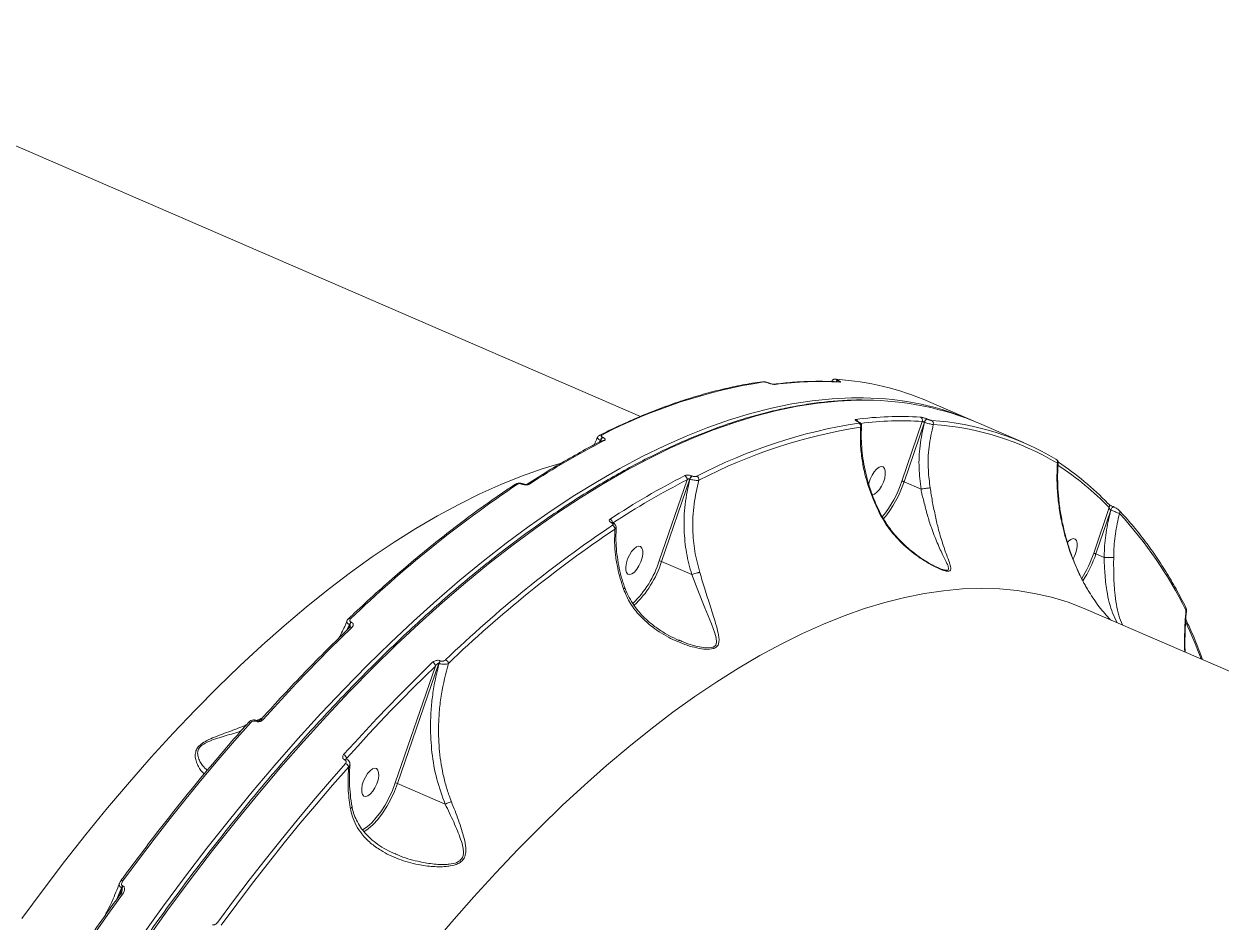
# Model space of a CAD drawing. Header units: millimetres. Extents: x -7151 to 6134, y -5040 to 5562.
# Drawn here: x -947.2 to -592.2, y 2766.7 to 3033.2 of the extents above; entities that cross this region are included whole.
import ezdxf

# ---------------------------------------------------------------- set-up
doc = ezdxf.new("R2010")
doc.units = ezdxf.units.MM
doc.layers.add('DIKOM_ОБЪЕКТ', color=7, linetype='Continuous')

msp = doc.modelspace()

# ---------------------------------------------------------------- linework, layer by layer
at = {"layer": 'DIKOM_ОБЪЕКТ', "color": 7, "linetype": 'Continuous', "lineweight": 15}
for p, q in [((-764.289, 2916.721), (-1033.181, 3033.172)), ((-726.395, 2926.646), (-726.461, 2926.675)), ((-726.28, 2926.632), (-726.346, 2926.661)), ((-705.806, 2927.413), (-705.761, 2927.394)), ((-705.483, 2926.967), (-705.483, 2926.967)), ((-665.633, 2915.405), (-678.887, 2921.145)), ((-699.919, 2915.18), (-699.985, 2915.209)), ((-699.804, 2915.166), (-699.87, 2915.195)), ((-686.809, 2897.512), (-680.782, 2915.246)), ((-680.149, 2915.026), (-686.163, 2897.331)), ((-680.104, 2915.006), (-680.149, 2915.026)), ((-679.351, 2915.956), (-679.306, 2915.937)), ((-650.728, 2908.95), (-663.983, 2914.691)), ((-776.192, 2909.643), (-776.441, 2909.157)), ((-776.248, 2909.257), (-776.126, 2909.614)), ((-776.126, 2909.614), (-776.192, 2909.643)), ((-775.561, 2910.528), (-775.495, 2910.5)), ((-758.746, 2873.857), (-750.513, 2897.916)), ((-749.716, 2898.176), (-758.1, 2873.674)), ((-749.65, 2898.148), (-749.716, 2898.176)), ((-749.085, 2899.062), (-749.019, 2899.034)), ((-681.117, 2895.145), (-686.163, 2897.331)), ((-799.351, 2896.617), (-799.396, 2896.636)), ((-799.062, 2896.674), (-799.107, 2896.694)), ((-629.91, 2876.111), (-625.332, 2889.677)), ((-623.974, 2889.866), (-624.001, 2889.878)), ((-624.867, 2888.959), (-629.264, 2875.93)), ((-624.84, 2888.947), (-624.867, 2888.959)), ((-772.896, 2885.159), (-772.941, 2885.179)), ((-772.607, 2885.217), (-772.652, 2885.237)), ((-626.826, 2874.874), (-629.264, 2875.93)), ((-749.115, 2869.782), (-758.1, 2873.674)), ((-626.819, 2874.872), (-626.826, 2874.874)), ((-363.191, 2743.013), (-632.083, 2859.465)), ((-850.617, 2854.956), (-851.381, 2853.302)), ((-850.942, 2853.729), (-850.532, 2854.919)), ((-850.532, 2854.919), (-850.617, 2854.956)), ((-850.165, 2855.708), (-850.08, 2855.671)), ((-752.959, 2850.423), (-752.034, 2850.009)), ((-823.67, 2844.233), (-823.585, 2844.196)), ((-837.044, 2807.998), (-825.118, 2842.646)), ((-824.122, 2843.482), (-836.399, 2807.814)), ((-824.037, 2843.445), (-824.122, 2843.482)), ((-878.427, 2826.264), (-878.454, 2826.275)), ((-877.95, 2826.489), (-877.977, 2826.5)), ((-877.964, 2826.567), (-877.088, 2826.968)), ((-877.088, 2826.968), (-876.354, 2827.371)), ((-851.451, 2815.317), (-851.497, 2815.007)), ((-851.99, 2814.814), (-852.017, 2814.826)), ((-851.513, 2815.039), (-851.54, 2815.051)), ((-822.237, 2801.68), (-836.399, 2807.814)), ((-837.04, 2787.015), (-836.362, 2786.674)), ((-918.186, 2776.857), (-919.744, 2773.333)), ((-918.87, 2774.546), (-918.086, 2776.814)), ((-918.086, 2776.814), (-918.186, 2776.857)), ((-917.897, 2777.419), (-917.796, 2777.376)), ((-918.535, 2775.01), (-918.53, 2775.018))]:
    msp.add_line(p, q, dxfattribs=at)
at = {"layer": 'DIKOM_ОБЪЕКТ', "color": 7, "linetype": 'Continuous', "lineweight": 15, "flags": 128}
for points in [[(-726.349, 2926.662), (-726.387, 2926.673), (-726.461, 2926.675)], [(-726.278, 2926.631), (-726.321, 2926.645), (-726.395, 2926.646)], [(-706.442, 2927.804), (-706.336, 2927.79), (-706.176, 2927.74)], [(-705.481, 2926.967), (-705.379, 2926.954), (-705.212, 2926.902)], [(-912.614, 2761.994), (-906.102, 2771.075), (-899.529, 2779.952), (-892.898, 2788.619), (-886.217, 2797.069), (-879.491, 2805.293), (-872.725, 2813.285), (-865.925, 2821.039), (-859.097, 2828.548), (-852.247, 2835.805), (-845.381, 2842.805), (-838.503, 2849.541), (-831.62, 2856.008), (-824.739, 2862.201), (-817.863, 2868.114), (-811, 2873.741), (-804.156, 2879.08), (-797.335, 2884.124), (-790.544, 2888.871), (-783.788, 2893.314), (-777.073, 2897.452), (-770.405, 2901.281), (-763.79, 2904.796), (-757.232, 2907.996), (-750.737, 2910.878), (-744.312, 2913.439), (-737.961, 2915.677), (-731.689, 2917.59), (-725.503, 2919.176), (-719.407, 2920.435), (-713.406, 2921.365), (-707.505, 2921.965), (-701.71, 2922.236), (-698.153, 2922.237)], [(-697.388, 2921.534), (-700.059, 2921.521), (-705.854, 2921.251), (-711.755, 2920.65), (-717.756, 2919.72), (-723.852, 2918.461), (-730.039, 2916.875), (-736.31, 2914.962), (-742.661, 2912.724), (-749.087, 2910.163), (-755.581, 2907.281), (-762.139, 2904.081), (-768.755, 2900.566), (-775.423, 2896.737), (-782.137, 2892.599), (-788.893, 2888.156), (-795.684, 2883.41), (-802.505, 2878.365), (-809.35, 2873.027), (-816.213, 2867.399), (-823.088, 2861.486), (-829.97, 2855.293), (-836.852, 2848.826), (-843.73, 2842.09), (-850.597, 2835.09), (-857.447, 2827.833), (-864.275, 2820.324), (-871.074, 2812.571), (-877.84, 2804.578), (-884.567, 2796.354), (-891.248, 2787.905), (-897.878, 2779.237), (-904.452, 2770.36), (-910.964, 2761.279)], [(-699.865, 2915.192), (-699.912, 2915.207), (-699.985, 2915.209)], [(-699.804, 2915.166), (-699.846, 2915.179), (-699.919, 2915.18)], [(-947.78, 2767.784), (-941.507, 2776.309), (-935.177, 2784.624), (-928.795, 2792.721), (-922.367, 2800.593), (-915.9, 2808.232), (-909.398, 2815.63), (-902.869, 2822.783), (-896.318, 2829.681), (-889.751, 2836.32), (-883.175, 2842.693), (-876.596, 2848.793), (-870.019, 2854.616), (-863.451, 2860.157), (-856.898, 2865.408), (-850.366, 2870.367), (-843.862, 2875.028), (-837.39, 2879.387), (-830.958, 2883.44), (-824.571, 2887.183), (-818.235, 2890.612), (-811.956, 2893.725), (-805.74, 2896.519), (-799.593, 2898.99), (-793.52, 2901.137), (-787.864, 2902.864)], [(-691.917, 2898.428), (-691.726, 2899.561), (-691.739, 2900.54), (-691.956, 2901.286), (-692.358, 2901.739), (-692.913, 2901.861), (-693.576, 2901.643), (-694.294, 2901.102), (-695.008, 2900.283), (-695.66, 2899.251), (-696.198, 2898.09), (-696.578, 2896.895), (-696.648, 2896.581)], [(-695.622, 2893.46), (-695.582, 2893.462), (-694.919, 2893.68), (-694.201, 2894.221), (-693.487, 2895.04), (-692.835, 2896.072), (-692.297, 2897.233), (-691.917, 2898.428)], [(-625.437, 2890.728), (-625.543, 2890.82), (-625.695, 2890.907)], [(-624.867, 2888.959), (-624.778, 2889.183), (-624.666, 2889.394), (-624.539, 2889.58), (-624.403, 2889.73), (-624.267, 2889.834), (-624.139, 2889.888), (-624.026, 2889.886), (-624.001, 2889.878)], [(-624.84, 2888.947), (-624.75, 2889.171), (-624.639, 2889.383), (-624.511, 2889.569), (-624.376, 2889.718), (-624.24, 2889.823), (-624.112, 2889.876), (-623.999, 2889.875), (-623.974, 2889.866)], [(-635.018, 2877.027), (-634.827, 2878.16), (-634.84, 2879.14), (-635.057, 2879.886), (-635.459, 2880.338), (-636.014, 2880.46), (-636.677, 2880.242), (-637.395, 2879.701), (-637.725, 2879.358)], [(-763.854, 2874.771), (-763.663, 2875.904), (-763.676, 2876.884), (-763.893, 2877.63), (-764.295, 2878.082), (-764.85, 2878.204), (-765.513, 2877.986), (-766.231, 2877.445), (-766.945, 2876.626), (-767.597, 2875.594), (-768.135, 2874.434), (-768.515, 2873.238), (-768.706, 2872.105), (-768.693, 2871.126), (-768.476, 2870.38), (-768.075, 2869.928), (-767.519, 2869.806), (-766.856, 2870.024), (-766.138, 2870.564), (-765.424, 2871.384), (-764.772, 2872.415), (-764.234, 2873.576), (-763.854, 2874.771)], [(-752.034, 2850.009), (-750.619, 2849.375), (-747.891, 2848.533), (-745.182, 2848.045), (-743.179, 2848.115), (-742.824, 2848.223), (-742.136, 2848.681), (-742.002, 2848.861), (-741.746, 2849.793), (-741.881, 2851.064), (-742.269, 2852.428), (-743.303, 2855.191), (-745.247, 2859.938), (-747.34, 2865.133), (-749.112, 2869.782), (-749.112, 2869.782), (-749.112, 2869.782)], [(-632.083, 2859.465), (-632.766, 2859.757), (-637.53, 2861.57), (-642.431, 2863.055), (-647.463, 2864.211), (-652.622, 2865.036), (-657.904, 2865.53), (-663.302, 2865.692), (-668.813, 2865.523), (-674.431, 2865.021), (-680.151, 2864.188), (-685.967, 2863.025), (-691.874, 2861.532), (-697.867, 2859.712), (-703.94, 2857.564), (-710.087, 2855.093), (-716.303, 2852.3), (-722.582, 2849.187), (-728.918, 2845.757), (-735.305, 2842.014), (-741.737, 2837.961), (-748.209, 2833.603), (-754.713, 2828.942), (-761.245, 2823.983), (-767.798, 2818.731), (-774.366, 2813.191), (-780.943, 2807.368), (-787.522, 2801.267), (-794.098, 2794.895), (-800.665, 2788.256), (-807.216, 2781.357), (-813.745, 2774.205), (-820.247, 2766.806), (-826.714, 2759.168)], [(-849.892, 2854.129), (-853.203, 2850.916), (-856.511, 2847.641), (-859.817, 2844.306), (-863.12, 2840.909), (-866.42, 2837.454), (-869.714, 2833.939), (-873.004, 2830.366), (-876.288, 2826.735)], [(-852.354, 2816.37), (-849.07, 2820), (-845.78, 2823.574), (-842.486, 2827.088), (-839.186, 2830.544), (-835.883, 2833.94), (-832.577, 2837.276), (-829.269, 2840.55), (-825.958, 2843.764)], [(-825.118, 2842.646), (-828.421, 2839.44), (-831.722, 2836.174), (-835.02, 2832.846), (-838.315, 2829.458), (-841.606, 2826.011), (-844.893, 2822.504), (-848.175, 2818.939), (-851.451, 2815.317)], [(-879.919, 2825.95), (-884.73, 2820.471), (-889.524, 2814.873), (-894.3, 2809.156), (-899.056, 2803.325), (-903.789, 2797.381), (-908.498, 2791.326), (-913.18, 2785.164), (-917.834, 2778.897)], [(-889.675, 2766.702), (-885.021, 2772.969), (-880.338, 2779.131), (-875.63, 2785.186), (-870.897, 2791.13), (-866.141, 2796.961), (-861.365, 2802.677), (-856.571, 2808.276), (-851.76, 2813.754)], [(-850.861, 2812.758), (-855.662, 2807.291), (-860.446, 2801.705), (-865.211, 2796.001), (-869.956, 2790.183), (-874.679, 2784.252), (-879.377, 2778.211), (-884.049, 2772.062), (-888.693, 2765.809)], [(-842.153, 2808.911), (-841.962, 2810.044), (-841.975, 2811.023), (-842.191, 2811.769), (-842.593, 2812.222), (-843.149, 2812.344), (-843.812, 2812.125), (-844.53, 2811.585), (-845.243, 2810.766), (-845.896, 2809.734), (-846.434, 2808.573), (-846.814, 2807.378), (-847.005, 2806.245), (-846.992, 2805.266), (-846.775, 2804.519), (-846.373, 2804.067), (-845.818, 2803.945), (-845.155, 2804.163), (-844.437, 2804.704), (-843.723, 2805.523), (-843.071, 2806.555), (-842.533, 2807.715), (-842.153, 2808.911)], [(-846.785, 2794.037), (-846.78, 2794.04), (-845.421, 2794.957), (-844.04, 2796.182), (-842.669, 2797.688), (-841.341, 2799.437), (-840.086, 2801.391), (-838.935, 2803.502), (-837.912, 2805.722), (-837.044, 2807.998)], [(-836.399, 2807.814), (-837.295, 2805.466), (-838.349, 2803.177), (-839.537, 2801), (-840.831, 2798.985), (-842.201, 2797.181), (-843.615, 2795.629), (-845.039, 2794.365), (-846.331, 2793.482)], [(-918.468, 2778.909), (-918.429, 2778.949), (-918.35, 2778.985), (-918.247, 2778.998), (-918.124, 2778.987), (-917.984, 2778.953), (-917.834, 2778.897)], [(-917.897, 2775.002), (-922.28, 2768.902), (-926.633, 2762.713), (-930.955, 2756.438), (-935.243, 2750.078), (-939.497, 2743.635), (-943.713, 2737.114), (-947.892, 2730.515), (-952.031, 2723.841)], [(-918.53, 2775.018), (-918.505, 2775.045), (-918.429, 2775.087), (-918.326, 2775.104), (-918.2, 2775.095), (-918.055, 2775.061), (-917.897, 2775.002)]]:
    msp.add_lwpolyline(points, dxfattribs=at)
at = {"layer": 'DIKOM_ОБЪЕКТ', "color": 7, "linetype": 'Continuous', "lineweight": 15}
for centre, radius, start, end in [((-703.723, 2772.88), 155.943, 98.87151, 117.53544), ((-728.088, 2926.238), 0.785, 66.34032, 97.56415), ((-724.7, 2925.503), 0.774, 66.11427, 97.39403), ((-711.121, 2824.552), 102.52, 86.69553, 97.43463), ((-705.685, 2926.694), 0.73, 99.58488, 153.75189), ((-705.642, 2926.684), 0.72, 99.45767, 152.70609), ((-711.919, 2844.213), 83.724, 66.76297, 86.06664), ((-698.999, 2837.445), 84.796, 66.22193, 89.42873), ((-697.597, 2835.558), 85.976, 66.9848, 89.86045), ((-675.57, 2760.702), 155.924, 98.87053, 117.53658), ((-687.187, 2814.169), 102.538, 86.69647, 97.43368), ((-700.869, 2914.945), 0.992, 16.62578, 65.16922), ((-700.089, 2913.802), 1.07, 345.89477, 63.63279), ((-686.675, 2813.486), 101.931, 86.6859, 96.95505), ((-681.74, 2915.619), 1.028, 338.72221, 63.28473), ((-678.948, 2914.802), 1.222, 109.26824, 169.47115), ((-678.902, 2914.782), 1.223, 109.27755, 169.44493), ((-683.501, 2833.291), 82.436, 59.07717, 86.18606), ((-678.472, 2914.634), 1.018, 342.2466, 63.46869), ((-776.123, 2910.502), 0.724, 64.88884, 115.42051), ((-675.058, 2759.815), 155.588, 98.87095, 117.53617), ((-682.973, 2832.251), 82.255, 59.07762, 86.18631), ((-663.335, 2692.015), 244.554, 117.19699, 123.20994), ((-774.643, 2909.207), 1.609, 124.78896, 164.29048), ((-774.575, 2909.177), 1.611, 124.82074, 164.27327), ((-775.416, 2908.881), 0.719, 64.67423, 115.63512), ((-641.54, 2903.188), 0.915, 335.90104, 63.94406), ((-688.759, 2828.265), 88.286, 44.07532, 56.82697), ((-689.353, 2829.263), 88.613, 44.07927, 56.46926), ((-639.395, 2681.637), 244.568, 117.19716, 123.20977), ((-638.972, 2680.859), 244.039, 117.19765, 123.20895), ((-751.681, 2898.097), 1.181, 351.15806, 64.67666), ((-748.169, 2897.742), 1.607, 124.76286, 164.31658), ((-748.101, 2897.712), 1.609, 124.79462, 164.29939), ((-748.164, 2897.895), 1.182, 354.30311, 64.55898), ((-717.793, 2907.746), 32.631, 320.43541, 341.72285), ((-718.063, 2907.859), 33.592, 320.15035, 341.73453), ((-599.046, 2595.95), 362.084, 123.85926, 133.93743), ((-801.089, 2896.013), 0.688, 63.52346, 120.75098), ((-799.199, 2896.398), 0.309, 72.84264, 129.74086), ((-799.154, 2896.379), 0.308, 72.29237, 129.6946), ((-797.586, 2896.01), 0.687, 63.49734, 120.58159), ((-626.089, 2890.132), 0.884, 329.01019, 42.39298), ((-773.873, 2885.125), 1.251, 4.57464, 65.07743), ((-623.082, 2888.312), 0.866, 332.78818, 42.28223), ((-709.129, 2807.168), 118.564, 26.04106, 42.92583), ((-570.873, 2583.739), 362.106, 123.85956, 133.93713), ((-570.619, 2583.279), 361.268, 123.85894, 133.9376), ((-772.744, 2884.943), 0.308, 72.10866, 129.82569), ((-772.698, 2884.92), 0.311, 73.18673, 129.5608), ((-773.147, 2883.301), 1.247, 359.0385, 65.20201), ((-644.746, 2879.461), 10.028, 330.13346, 345.95119), ((-663.526, 2887.601), 35.526, 327.74355, 341.13005), ((-663.851, 2887.741), 36.547, 327.22615, 341.14602), ((-787.673, 2883.125), 30.376, 313.90237, 342.23412), ((-786.711, 2882.477), 29.934, 313.09832, 342.89825), ((-759.01, 2871.688), 2.185, 65.38987, 83.04948), ((-603.288, 2859.624), 0.798, 329.50711, 25.29275), ((-850.596, 2856.164), 0.607, 59.32299, 127.39106), ((-848.764, 2854.353), 1.949, 135.96401, 161.96419), ((-850.201, 2853.582), 0.628, 60.54324, 126.09523), ((-848.682, 2854.318), 1.945, 135.93529, 161.99291), ((-754.932, 2785.551), 167.668, 20.66737, 24.72103), ((-826.504, 2842.479), 1.396, 6.87258, 66.97665), ((-822.267, 2842.878), 1.95, 135.99555, 161.97541), ((-822.184, 2842.842), 1.949, 135.96953, 161.97474), ((-822.692, 2843.191), 1.418, 9.5687, 66.5074), ((-880.233, 2825.466), 0.577, 56.99172, 127.59932), ((-878.049, 2826.036), 0.471, 81.3429, 149.37413), ((-878.023, 2826.026), 0.469, 80.8447, 149.46397), ((-876.602, 2826.259), 0.571, 56.56579, 128.18225), ((-852.933, 2814.96), 1.524, 13.56565, 67.67753), ((-851.615, 2814.59), 0.466, 80.41165, 149.60344), ((-851.584, 2814.573), 0.472, 81.59416, 149.30573), ((-852.371, 2812.3), 1.578, 16.85913, 67.19248), ((-837.328, 2805.784), 2.233, 65.41225, 82.69136), ((-916.131, 2776.153), 2.173, 144.35745, 161.10281), ((-916.027, 2776.108), 2.176, 144.38434, 161.09453)]:
    msp.add_arc(centre, radius, start, end, dxfattribs=at)
for points, knots in [([(-728.191, 2927.016), (-729.19, 2926.869), (-732.085, 2926.446), (-736.94, 2925.519), (-742.78, 2924.139), (-748.699, 2922.463), (-754.69, 2920.495), (-760.748, 2918.238), (-766.872, 2915.688), (-772.106, 2913.298), (-775.306, 2911.714), (-776.43, 2911.158)], [0, 0, 0, 0, 0.0652941, 0.1891253, 0.3129932, 0.4369064, 0.5608555, 0.6848343, 0.8088372, 0.9328576, 1, 1, 1, 1]), ([(-726.954, 2926.874), (-727.13, 2926.917), (-727.512, 2927.009), (-727.902, 2927.056), (-728.137, 2927.014), (-728.195, 2927.004)], [0, 0, 0, 0, 0.3936126, 0.8524041, 1, 1, 1, 1]), ([(-726.461, 2926.675), (-726.555, 2926.713), (-726.742, 2926.788), (-727.06, 2926.879), (-727.362, 2926.942), (-727.611, 2926.969), (-727.723, 2926.96), (-727.773, 2926.957)], [0, 0, 0, 0, 0.2040039, 0.4080152, 0.6135112, 0.8265756, 1, 1, 1, 1]), ([(-726.35, 2926.659), (-726.38, 2926.673), (-726.558, 2926.755), (-726.777, 2926.836), (-726.95, 2926.873), (-726.954, 2926.874)], [0, 0, 0, 0, 0.165844, 0.9808117, 1, 1, 1, 1]), ([(-724.387, 2926.211), (-724.464, 2926.206), (-724.636, 2926.195), (-725.021, 2926.239), (-725.484, 2926.335), (-725.968, 2926.475), (-726.253, 2926.589), (-726.395, 2926.646)], [0, 0, 0, 0, 0.1741546, 0.3895592, 0.5958442, 0.7978957, 1, 1, 1, 1]), ([(-724.802, 2926.271), (-724.802, 2926.271), (-724.801, 2926.271), (-724.874, 2926.269), (-725.027, 2926.282), (-725.29, 2926.323), (-725.639, 2926.406), (-726.001, 2926.518), (-726.195, 2926.598), (-726.278, 2926.632)], [0, 0, 0, 0, 0.0559458, 0.1515363, 0.2848414, 0.4482594, 0.6430557, 0.8475435, 1, 1, 1, 1]), ([(-705.48, 2926.967), (-706.418, 2927.016), (-709.131, 2927.157), (-713.698, 2927.159), (-719.194, 2926.903), (-722.932, 2926.481), (-724.797, 2926.271)], [0, 0, 0, 0, 0.1499056, 0.4336134, 0.7174317, 1, 1, 1, 1]), ([(-706.442, 2927.797), (-706.485, 2927.802), (-706.598, 2927.815), (-706.826, 2927.788), (-707.113, 2927.683), (-707.384, 2927.477), (-707.49, 2927.272), (-707.542, 2927.171)], [0, 0, 0, 0, 0.1160489, 0.3063743, 0.5225377, 0.7649522, 1, 1, 1, 1]), ([(-706.176, 2927.74), (-706.219, 2927.74), (-706.303, 2927.74), (-706.298, 2927.687), (-706.192, 2927.604), (-706.014, 2927.506), (-705.866, 2927.44), (-705.806, 2927.413)], [0, 0, 0, 0, 0.2142773, 0.4284631, 0.6428774, 0.8577599, 1, 1, 1, 1]), ([(-705.761, 2927.394), (-705.673, 2927.354), (-705.452, 2927.255), (-705.186, 2927.11), (-705.027, 2926.985), (-705.02, 2926.905), (-705.148, 2926.903), (-705.212, 2926.902)], [0, 0, 0, 0, 0.1407294, 0.3552653, 0.5700092, 0.7849507, 1, 1, 1, 1]), ([(-697.706, 2921.573), (-698.124, 2921.585), (-700.331, 2921.647), (-704.425, 2921.467), (-709.99, 2921.02), (-715.654, 2920.254), (-721.403, 2919.199), (-727.235, 2917.849), (-733.144, 2916.205), (-739.128, 2914.269), (-745.18, 2912.043), (-751.295, 2909.527), (-757.471, 2906.725), (-763.701, 2903.639), (-769.98, 2900.27), (-776.305, 2896.622), (-782.67, 2892.696), (-789.07, 2888.498), (-795.502, 2884.029), (-801.959, 2879.293), (-808.437, 2874.294), (-814.931, 2869.036), (-821.437, 2863.521), (-827.949, 2857.756), (-834.463, 2851.744), (-840.974, 2845.49), (-847.477, 2838.998), (-853.966, 2832.273), (-860.439, 2825.321), (-866.889, 2818.146), (-873.312, 2810.755), (-879.702, 2803.151), (-886.056, 2795.343), (-892.368, 2787.334), (-898.634, 2779.131), (-904.849, 2770.741), (-911.008, 2762.17), (-917.107, 2753.424), (-923.142, 2744.509), (-929.107, 2735.433), (-934.998, 2726.202), (-940.811, 2716.823), (-946.542, 2707.303), (-952.186, 2697.65), (-957.739, 2687.87), (-963.196, 2677.97), (-967.964, 2669.075), (-970.885, 2663.457), (-972.054, 2661.209)], [0, 0, 0, 0, 0.0051791, 0.0273898, 0.0496128, 0.0718475, 0.0940928, 0.1163475, 0.1386106, 0.1608802, 0.1831555, 0.2054352, 0.2277183, 0.2500035, 0.2722901, 0.2945778, 0.316866, 0.3391541, 0.3614416, 0.3837287, 0.4060147, 0.4282999, 0.450584, 0.4728672, 0.4951491, 0.5174301, 0.5397103, 0.5619889, 0.5842667, 0.6065434, 0.6288197, 0.6510947, 0.6733692, 0.6956427, 0.7179154, 0.7401874, 0.7624588, 0.7847298, 0.8070002, 0.8292701, 0.8515396, 0.8738085, 0.896077, 0.9183452, 0.9406128, 0.9628808, 0.9851483, 1, 1, 1, 1]), ([(-699.985, 2915.209), (-700.055, 2915.24), (-700.26, 2915.333), (-700.525, 2915.493), (-700.686, 2915.661), (-700.678, 2915.792), (-700.528, 2915.828), (-700.453, 2915.845)], [0, 0, 0, 0, 0.1083201, 0.3204661, 0.5431126, 0.7715813, 1, 1, 1, 1]), ([(-699.864, 2915.195), (-699.914, 2915.216), (-700.032, 2915.267), (-700.137, 2915.326), (-700.189, 2915.363), (-700.182, 2915.357), (-700.181, 2915.356)], [0, 0, 0, 0, 0.27164357, 0.64575635, 0.92591113, 1, 1, 1, 1]), ([(-699.614, 2914.761), (-699.564, 2914.774), (-699.465, 2914.798), (-699.459, 2914.885), (-699.566, 2914.994), (-699.738, 2915.098), (-699.873, 2915.159), (-699.919, 2915.18)], [0, 0, 0, 0, 0.22887382, 0.45787774, 0.67861868, 0.88841432, 1, 1, 1, 1]), ([(-698.771, 2913.851), (-698.763, 2913.902), (-698.736, 2914.067), (-698.82, 2914.33), (-698.972, 2914.598), (-699.194, 2914.822), (-699.459, 2915.01), (-699.712, 2915.117), (-699.84, 2915.171)], [0, 0, 0, 0, 0.0795034, 0.2529029, 0.4102604, 0.5675473, 0.7812065, 1, 1, 1, 1]), ([(-681.117, 2895.145), (-681.37, 2897.245), (-681.884, 2901.493), (-681.605, 2908.228), (-680.621, 2912.67), (-680.104, 2915.006)], [0, 0, 0, 0, 0.3165721, 0.6406597, 1, 1, 1, 1]), ([(-681.278, 2916.537), (-681.187, 2916.526), (-681.004, 2916.505), (-680.584, 2916.399), (-680.114, 2916.252), (-679.684, 2916.096), (-679.446, 2915.996), (-679.351, 2915.956)], [0, 0, 0, 0, 0.215032, 0.4300327, 0.644714, 0.8592019, 1, 1, 1, 1]), ([(-680.149, 2915.026), (-680.181, 2915.039), (-680.26, 2915.073), (-680.402, 2915.128), (-680.557, 2915.183), (-680.694, 2915.227), (-680.753, 2915.239), (-680.782, 2915.246)], [0, 0, 0, 0, 0.1408398, 0.3552737, 0.5700207, 0.7849799, 1, 1, 1, 1]), ([(-677.502, 2914.323), (-677.624, 2914.334), (-677.869, 2914.356), (-678.433, 2914.478), (-679.067, 2914.649), (-679.651, 2914.836), (-679.975, 2914.958), (-680.104, 2915.006)], [0, 0, 0, 0, 0.2142644, 0.4282803, 0.6427372, 0.8575799, 1, 1, 1, 1]), ([(-679.306, 2915.937), (-679.242, 2915.91), (-679.081, 2915.842), (-678.793, 2915.738), (-678.479, 2915.639), (-678.199, 2915.568), (-678.078, 2915.553), (-678.017, 2915.545)], [0, 0, 0, 0, 0.1423061, 0.3570278, 0.5715663, 0.7857096, 1, 1, 1, 1]), ([(-776.425, 2911.141), (-776.482, 2911.117), (-776.675, 2911.036), (-776.912, 2910.815), (-777.007, 2910.583), (-777.043, 2910.496)], [0, 0, 0, 0, 0.2078025, 0.7019567, 1, 1, 1, 1]), ([(-775.815, 2911.158), (-775.871, 2911.121), (-775.982, 2911.048), (-776.004, 2910.896), (-775.909, 2910.739), (-775.741, 2910.613), (-775.607, 2910.55), (-775.561, 2910.528)], [0, 0, 0, 0, 0.2288049, 0.4578167, 0.6784863, 0.8883755, 1, 1, 1, 1]), ([(-693.437, 2887.965), (-694.369, 2889.971), (-696.258, 2894.035), (-697.849, 2899.6), (-698.77, 2904.611), (-699.2, 2909.035), (-699.101, 2912.033), (-699.051, 2913.542)], [0, 0, 0, 0, 0.2398778, 0.4858808, 0.6394255, 0.8185491, 1, 1, 1, 1]), ([(-698.783, 2913.85), (-698.78, 2913.806), (-698.772, 2913.68), (-698.941, 2913.596), (-699.051, 2913.542)], [0, 0, 0, 0, 0.3469016, 1, 1, 1, 1]), ([(-693.234, 2888.146), (-693.512, 2888.69), (-694.341, 2890.308), (-695.481, 2893.099), (-696.661, 2896.49), (-697.593, 2899.936), (-698.278, 2903.393), (-698.718, 2906.837), (-698.879, 2910.229), (-698.879, 2912.573), (-698.757, 2913.749), (-698.747, 2913.846)], [0, 0, 0, 0, 0.0658077, 0.1956663, 0.3265887, 0.4584, 0.5906625, 0.7226951, 0.8552602, 0.9880577, 1, 1, 1, 1]), ([(-677.502, 2914.323), (-677.982, 2912.13), (-678.955, 2907.683), (-679.157, 2901.288), (-678.646, 2897.244), (-678.426, 2895.496)], [0, 0, 0, 0, 0.3558552, 0.7214809, 1, 1, 1, 1]), ([(-775.727, 2909.529), (-776.825, 2908.961), (-780.008, 2907.314), (-785.314, 2904.37), (-791.618, 2900.648), (-795.842, 2897.943), (-797.936, 2896.602)], [0, 0, 0, 0, 0.1499063, 0.4348018, 0.7197085, 1, 1, 1, 1]), ([(-777.088, 2910.519), (-777.289, 2909.995), (-777.58, 2909.237), (-777.952, 2908.527), (-778.068, 2908.308)], [0, 0, 0, 0, 0.6908758, 1, 1, 1, 1]), ([(-776.192, 2909.643), (-776.284, 2909.689), (-776.549, 2909.824), (-776.881, 2910.063), (-777.098, 2910.321), (-777.059, 2910.445), (-777.042, 2910.501)], [0, 0, 0, 0, 0.1549489, 0.4463515, 0.7504299, 1, 1, 1, 1]), ([(-775.977, 2909.209), (-775.964, 2909.247), (-775.934, 2909.335), (-775.957, 2909.457), (-776.014, 2909.538), (-776.069, 2909.585), (-776.103, 2909.602), (-776.126, 2909.614)], [0, 0, 0, 0, 0.2528381, 0.5778431, 0.7939023, 0.8614753, 1, 1, 1, 1]), ([(-775.495, 2910.5), (-775.426, 2910.467), (-775.221, 2910.371), (-774.965, 2910.178), (-774.821, 2909.936), (-774.855, 2909.702), (-775.024, 2909.588), (-775.109, 2909.531)], [0, 0, 0, 0, 0.1082856, 0.3204292, 0.543059, 0.7715718, 1, 1, 1, 1]), ([(-640.448, 2902.945), (-640.445, 2903.03), (-640.44, 2903.2), (-640.521, 2903.432), (-640.632, 2903.618), (-640.749, 2903.748), (-640.851, 2903.834), (-640.951, 2903.905), (-641.023, 2903.949), (-641.069, 2903.976)], [0, 0, 0, 0, 0.1668514, 0.3357088, 0.480716, 0.601772, 0.7016946, 0.8121685, 1, 1, 1, 1]), ([(-631.287, 2864.609), (-631.462, 2864.9), (-632.345, 2866.364), (-633.806, 2869.072), (-636.114, 2874.079), (-637.884, 2879.132), (-639.265, 2884.496), (-640.098, 2888.808), (-640.663, 2893.516), (-640.908, 2898.21), (-640.772, 2901.279), (-640.704, 2902.814)], [0, 0, 0, 0, 0.0242969, 0.1222497, 0.2202164, 0.4215172, 0.5118842, 0.6322331, 0.752591, 0.8762951, 1, 1, 1, 1]), ([(-640.463, 2902.943), (-640.457, 2902.931), (-640.428, 2902.864), (-640.553, 2902.83), (-640.684, 2902.816), (-640.704, 2902.814)], [0, 0, 0, 0, 0.1623872, 0.8658361, 1, 1, 1, 1]), ([(-631.284, 2864.684), (-631.619, 2865.228), (-632.595, 2866.814), (-634.011, 2869.594), (-635.555, 2873.025), (-636.918, 2876.634), (-638.096, 2880.392), (-639.07, 2884.272), (-639.822, 2888.236), (-640.345, 2892.261), (-640.614, 2896.295), (-640.658, 2899.878), (-640.497, 2902.06), (-640.432, 2902.942)], [0, 0, 0, 0, 0.04581602, 0.13344988, 0.22395419, 0.31745643, 0.41391452, 0.51306101, 0.61440129, 0.71750015, 0.82291522, 0.92838234, 1, 1, 1, 1]), ([(-799.106, 2896.693), (-799.106, 2896.693), (-799.315, 2896.813), (-799.832, 2896.917), (-800.614, 2896.931), (-801.169, 2896.804), (-801.403, 2896.618), (-801.434, 2896.593)], [0, 0, 0, 0, 0.00080776, 0.30349457, 0.61096546, 0.94871173, 1, 1, 1, 1]), ([(-799.396, 2896.636), (-799.461, 2896.661), (-799.622, 2896.723), (-799.923, 2896.78), (-800.259, 2896.788), (-800.568, 2896.741), (-800.711, 2896.666), (-800.783, 2896.628)], [0, 0, 0, 0, 0.14226505, 0.35709384, 0.57153269, 0.78575809, 1, 1, 1, 1]), ([(-749.115, 2869.782), (-749.699, 2871.923), (-750.88, 2876.256), (-751.525, 2883.284), (-751.307, 2890.697), (-750.208, 2895.641), (-749.65, 2898.148)], [0, 0, 0, 0, 0.2328908, 0.4713053, 0.7319732, 1, 1, 1, 1]), ([(-751.175, 2899.165), (-751.091, 2899.2), (-750.903, 2899.279), (-750.494, 2899.329), (-750.011, 2899.31), (-749.515, 2899.223), (-749.228, 2899.116), (-749.085, 2899.062)], [0, 0, 0, 0, 0.1741735, 0.389613, 0.5957904, 0.7978761, 1, 1, 1, 1]), ([(-749.716, 2898.176), (-749.756, 2898.19), (-749.805, 2898.205), (-749.916, 2898.215), (-750.052, 2898.201), (-750.235, 2898.136), (-750.395, 2898.037), (-750.476, 2897.954), (-750.513, 2897.916)], [0, 0, 0, 0, 0.144569, 0.1755709, 0.3627332, 0.5711245, 0.8047422, 1, 1, 1, 1]), ([(-746.987, 2897.778), (-747.089, 2897.759), (-747.318, 2897.718), (-747.827, 2897.729), (-748.44, 2897.808), (-749.081, 2897.949), (-749.46, 2898.082), (-749.65, 2898.148)], [0, 0, 0, 0, 0.1700174, 0.3807889, 0.5867303, 0.7931366, 1, 1, 1, 1]), ([(-749.019, 2899.034), (-748.925, 2898.998), (-748.736, 2898.927), (-748.411, 2898.87), (-748.096, 2898.858), (-747.832, 2898.891), (-747.71, 2898.94), (-747.656, 2898.963)], [0, 0, 0, 0, 0.20390766, 0.40791756, 0.61343163, 0.82652921, 1, 1, 1, 1]), ([(-746.987, 2897.778), (-747.543, 2895.414), (-748.67, 2890.619), (-748.956, 2883.503), (-748.396, 2876.677), (-747.304, 2872.53), (-746.752, 2870.433)], [0, 0, 0, 0, 0.2625617, 0.5326657, 0.7636501, 1, 1, 1, 1]), ([(-686.809, 2897.512), (-686.8, 2897.512), (-686.782, 2897.511), (-686.726, 2897.505), (-686.627, 2897.486), (-686.474, 2897.445), (-686.31, 2897.391), (-686.212, 2897.351), (-686.163, 2897.331)], [0, 0, 0, 0, 0.0701278, 0.1412984, 0.3560905, 0.5705614, 0.7854559, 1, 1, 1, 1]), ([(-801.441, 2896.604), (-802.565, 2895.855), (-805.825, 2893.683), (-811.244, 2889.882), (-817.703, 2885.115), (-824.184, 2880.081), (-830.68, 2874.789), (-837.187, 2869.242), (-843.585, 2863.546), (-848.178, 2859.291), (-850.6, 2856.993), (-850.965, 2856.647)], [0, 0, 0, 0, 0.0688546, 0.1997302, 0.330604, 0.4614732, 0.5923368, 0.7231944, 0.8540451, 0.978002, 1, 1, 1, 1]), ([(-797.28, 2896.625), (-797.387, 2896.57), (-797.602, 2896.46), (-798.065, 2896.389), (-798.568, 2896.402), (-799.016, 2896.487), (-799.256, 2896.58), (-799.351, 2896.617)], [0, 0, 0, 0, 0.215041, 0.4299531, 0.6447514, 0.8592794, 1, 1, 1, 1]), ([(-797.938, 2896.601), (-797.939, 2896.601), (-797.94, 2896.6), (-798.008, 2896.573), (-798.142, 2896.547), (-798.341, 2896.532), (-798.587, 2896.546), (-798.832, 2896.592), (-798.999, 2896.645), (-799.052, 2896.671), (-799.059, 2896.674)], [0, 0, 0, 0, 0.0839406, 0.1948577, 0.3337726, 0.4743566, 0.6406024, 0.8193858, 0.9761925, 1, 1, 1, 1]), ([(-678.426, 2895.496), (-678.216, 2894.216), (-677.765, 2891.469), (-676.987, 2887.474), (-675.979, 2883.172), (-674.734, 2878.912), (-673.459, 2875.369), (-672.617, 2873.118), (-672.29, 2871.846), (-672.303, 2871.126), (-672.664, 2870.849), (-673.203, 2870.777), (-674.047, 2870.88), (-675.857, 2871.525), (-678.191, 2872.678), (-681.61, 2874.743), (-685.781, 2877.936), (-689.43, 2881.785), (-691.931, 2885.224), (-692.933, 2887.048), (-693.437, 2887.965)], [0, 0, 0, 0, 0.0590579, 0.1267742, 0.1965312, 0.289999, 0.3861951, 0.4527715, 0.4864333, 0.5209088, 0.5489154, 0.5542531, 0.5800488, 0.6152127, 0.6617352, 0.7094972, 0.8061432, 0.9056077, 0.9525564, 1, 1, 1, 1]), ([(-681.11, 2895.145), (-681.112, 2895.144), (-681.114, 2895.144), (-681.116, 2895.145), (-681.117, 2895.145)], [0, 0, 0, 0, 0.6367533, 1, 1, 1, 1]), ([(-678.426, 2895.496), (-678.444, 2895.496), (-678.518, 2895.496), (-678.74, 2895.49), (-679.178, 2895.453), (-679.81, 2895.374), (-680.492, 2895.267), (-680.904, 2895.185), (-681.11, 2895.145)], [0, 0, 0, 0, 0.03808439, 0.14918964, 0.36194498, 0.57464497, 0.78729653, 1, 1, 1, 1]), ([(-676.023, 2871.791), (-676.003, 2871.782), (-675.389, 2871.478), (-674.404, 2871.157), (-673.604, 2871.032), (-673.137, 2871.105), (-672.877, 2871.393), (-673.003, 2872.108), (-673.558, 2873.385), (-674.688, 2875.607), (-676.327, 2879.081), (-677.939, 2883.216), (-679.276, 2887.397), (-680.202, 2891.259), (-680.971, 2893.888), (-681.11, 2895.144), (-681.11, 2895.145)], [0, 0, 0, 0, 0.001794, 0.0560558, 0.0946228, 0.1025864, 0.1449488, 0.1988331, 0.2531062, 0.3620319, 0.5192385, 0.6763338, 0.7900219, 0.9035393, 0.9999451, 1, 1, 1, 1]), ([(-624.003, 2889.879), (-624.012, 2889.883), (-624.111, 2889.923), (-624.36, 2890.044), (-624.717, 2890.235), (-625.068, 2890.449), (-625.308, 2890.617), (-625.424, 2890.716), (-625.433, 2890.725), (-625.436, 2890.728)], [0, 0, 0, 0, 0.01662039, 0.18808748, 0.37691926, 0.57943155, 0.78936045, 0.92577965, 1, 1, 1, 1]), ([(-624.867, 2888.959), (-624.903, 2888.977), (-624.948, 2889.001), (-625.036, 2889.072), (-625.134, 2889.176), (-625.236, 2889.341), (-625.306, 2889.515), (-625.323, 2889.625), (-625.332, 2889.677)], [0, 0, 0, 0, 0.1271126, 0.1626059, 0.3405465, 0.5454085, 0.7831305, 1, 1, 1, 1]), ([(-622.445, 2888.892), (-622.481, 2888.931), (-622.64, 2889.1), (-622.956, 2889.319), (-623.433, 2889.605), (-623.789, 2889.788), (-623.968, 2889.861), (-624.012, 2889.879)], [0, 0, 0, 0, 0.0986134, 0.4321922, 0.6860119, 0.9232373, 1, 1, 1, 1]), ([(-772.941, 2885.179), (-773.028, 2885.221), (-773.248, 2885.327), (-773.496, 2885.544), (-773.622, 2885.803), (-773.586, 2886.059), (-773.426, 2886.193), (-773.346, 2886.26)], [0, 0, 0, 0, 0.1408086, 0.3553006, 0.5700376, 0.7849602, 1, 1, 1, 1]), ([(-693.285, 2888.121), (-693.276, 2888.117), (-693.253, 2888.108), (-693.329, 2888.044), (-693.409, 2887.985), (-693.437, 2887.965)], [0, 0, 0, 0, 0.2761063, 0.7508174, 1, 1, 1, 1]), ([(-676.023, 2871.792), (-676.135, 2871.839), (-676.652, 2872.056), (-677.722, 2872.6), (-679.34, 2873.515), (-681.346, 2874.803), (-683.653, 2876.512), (-686.087, 2878.622), (-688.347, 2880.931), (-690.321, 2883.356), (-691.957, 2885.723), (-692.832, 2887.363), (-693.246, 2888.141)], [0, 0, 0, 0, 0.0178574, 0.0820697, 0.1578971, 0.2574186, 0.3822635, 0.5139897, 0.6524668, 0.7764457, 0.8940039, 1, 1, 1, 1]), ([(-626.826, 2874.874), (-626.819, 2875.262), (-626.78, 2877.718), (-626.39, 2882.487), (-625.375, 2886.717), (-624.84, 2888.947)], [0, 0, 0, 0, 0.0814783, 0.5156571, 1, 1, 1, 1]), ([(-622.312, 2887.916), (-622.403, 2887.956), (-622.601, 2888.04), (-623.084, 2888.24), (-623.663, 2888.475), (-624.276, 2888.723), (-624.651, 2888.872), (-624.84, 2888.947)], [0, 0, 0, 0, 0.1847912, 0.3988308, 0.601244, 0.7990699, 1, 1, 1, 1]), ([(-622.312, 2887.916), (-622.762, 2885.92), (-623.646, 2882.004), (-623.982, 2877.579), (-624.005, 2875.221), (-624.008, 2874.845)], [0, 0, 0, 0, 0.4665243, 0.9150096, 1, 1, 1, 1]), ([(-602.567, 2859.965), (-603.06, 2860.931), (-604.486, 2863.731), (-606.972, 2868.171), (-610.074, 2873.195), (-613.336, 2877.954), (-616.753, 2882.442), (-619.804, 2886.065), (-621.741, 2888.144), (-622.443, 2888.898)], [0, 0, 0, 0, 0.0864552, 0.2506158, 0.4147432, 0.5788124, 0.7428152, 0.9067425, 1, 1, 1, 1]), ([(-772.624, 2884.433), (-772.57, 2884.479), (-772.464, 2884.569), (-772.439, 2884.74), (-772.523, 2884.914), (-772.689, 2885.059), (-772.837, 2885.131), (-772.896, 2885.159)], [0, 0, 0, 0, 0.2142402, 0.4284345, 0.6429199, 0.8577843, 1, 1, 1, 1]), ([(-772.648, 2885.237), (-772.683, 2885.252), (-772.76, 2885.286), (-772.809, 2885.325), (-772.809, 2885.325), (-772.81, 2885.325)], [0, 0, 0, 0, 0.3335697, 0.7480561, 1, 1, 1, 1]), ([(-771.572, 2883.757), (-771.576, 2883.913), (-771.583, 2884.218), (-771.804, 2884.627), (-772.135, 2884.976), (-772.443, 2885.13), (-772.608, 2885.213)], [0, 0, 0, 0, 0.2386047, 0.4690731, 0.7162852, 1, 1, 1, 1]), ([(-769.404, 2865.577), (-770.03, 2867.613), (-771.048, 2870.927), (-771.763, 2875.556), (-772.07, 2879.448), (-771.957, 2881.988), (-771.9, 2883.28)], [0, 0, 0, 0, 0.3422115, 0.5572736, 0.7746115, 1, 1, 1, 1]), ([(-771.593, 2883.738), (-771.596, 2883.673), (-771.604, 2883.502), (-771.786, 2883.366), (-771.9, 2883.28)], [0, 0, 0, 0, 0.3761811, 1, 1, 1, 1]), ([(-768.991, 2865.96), (-769.177, 2866.482), (-769.75, 2868.091), (-770.456, 2870.834), (-771.116, 2874.162), (-771.509, 2877.49), (-771.668, 2880.701), (-771.562, 2882.75), (-771.512, 2883.732)], [0, 0, 0, 0, 0.0878599, 0.2709777, 0.4556412, 0.641504, 0.8281399, 1, 1, 1, 1]), ([(-629.91, 2876.111), (-629.903, 2876.111), (-629.885, 2876.11), (-629.83, 2876.105), (-629.728, 2876.086), (-629.575, 2876.044), (-629.411, 2875.991), (-629.313, 2875.95), (-629.264, 2875.93)], [0, 0, 0, 0, 0.0536195, 0.1414015, 0.3560921, 0.5708421, 0.7852929, 1, 1, 1, 1]), ([(-624.008, 2874.845), (-624.019, 2874.845), (-624.107, 2874.846), (-624.365, 2874.848), (-624.894, 2874.853), (-625.537, 2874.859), (-626.215, 2874.866), (-626.621, 2874.87), (-626.819, 2874.872)], [0, 0, 0, 0, 0.0259409, 0.2202796, 0.4179253, 0.6155254, 0.8131022, 1, 1, 1, 1]), ([(-622.94, 2855.505), (-623.417, 2856.423), (-624.32, 2858.158), (-625.333, 2861.421), (-626.005, 2864.56), (-626.414, 2867.591), (-626.683, 2870.844), (-626.819, 2873.348), (-626.819, 2874.872), (-626.819, 2874.872)], [0, 0, 0, 0, 0.20663566, 0.39048769, 0.57405523, 0.69385033, 0.81355587, 0.99994167, 1, 1, 1, 1]), ([(-624.008, 2874.845), (-624.014, 2873.238), (-624.023, 2870.63), (-623.905, 2867.211), (-623.68, 2864.091), (-623.24, 2860.846), (-622.504, 2857.514), (-621.799, 2855.769), (-621.428, 2854.85)], [0, 0, 0, 0, 0.1907455, 0.3095392, 0.4310645, 0.6102614, 0.7948641, 1, 1, 1, 1]), ([(-746.752, 2870.433), (-746.252, 2868.801), (-745.162, 2865.247), (-743.549, 2860.136), (-742.164, 2855.796), (-741.343, 2852.811), (-741.029, 2850.962), (-741.016, 2849.681), (-741.39, 2848.601), (-742.12, 2848.043), (-743.266, 2847.664), (-745.023, 2847.58), (-747.664, 2848.002), (-751.461, 2849.064), (-756.19, 2851.103), (-760.913, 2854.152), (-764.617, 2857.58), (-767.497, 2861.165), (-768.752, 2864.068), (-769.404, 2865.577)], [0, 0, 0, 0, 0.0790188, 0.1721792, 0.2680583, 0.3287285, 0.3610586, 0.3938998, 0.4223307, 0.4513198, 0.4599425, 0.498991, 0.5446039, 0.5914332, 0.6876198, 0.7865788, 0.8546754, 0.9244456, 1, 1, 1, 1]), ([(-749.112, 2869.782), (-749.112, 2869.782), (-749.113, 2869.782), (-749.114, 2869.783), (-749.114, 2869.782), (-749.115, 2869.782)], [0, 0, 0, 0, 0.3944821, 0.9037562, 1, 1, 1, 1]), ([(-746.752, 2870.433), (-746.804, 2870.427), (-746.954, 2870.409), (-747.312, 2870.345), (-747.859, 2870.212), (-748.519, 2870.011), (-748.914, 2869.859), (-749.112, 2869.782)], [0, 0, 0, 0, 0.0873031, 0.2536323, 0.5024281, 0.7511872, 1, 1, 1, 1]), ([(-769.058, 2865.939), (-769.048, 2865.928), (-769.008, 2865.885), (-769.131, 2865.764), (-769.296, 2865.645), (-769.382, 2865.591), (-769.404, 2865.577)], [0, 0, 0, 0, 0.1667778, 0.6565342, 0.9122609, 1, 1, 1, 1]), ([(-752.075, 2849.932), (-752.639, 2850.165), (-754.189, 2850.806), (-756.688, 2852.117), (-759.475, 2853.885), (-761.936, 2855.829), (-764.056, 2857.872), (-765.835, 2860.015), (-767.343, 2862.357), (-768.384, 2864.35), (-768.802, 2865.6), (-768.931, 2865.985)], [0, 0, 0, 0, 0.0765558, 0.2105692, 0.3535524, 0.4902508, 0.6029587, 0.7224453, 0.8387351, 0.9502687, 1, 1, 1, 1]), ([(-624.973, 2856.386), (-626.101, 2857.642), (-628.4, 2860.198), (-630.313, 2863.121), (-631.287, 2864.609)], [0, 0, 0, 0, 0.4911414, 1, 1, 1, 1]), ([(-602.93, 2846.839), (-602.952, 2847.265), (-603.041, 2848.981), (-602.987, 2853.132), (-602.754, 2856.8), (-602.601, 2859.22)], [0, 0, 0, 0, 0.1007899, 0.4067717, 1, 1, 1, 1]), ([(-602.851, 2846.805), (-602.864, 2848.584), (-602.888, 2852.164), (-602.708, 2856.266), (-602.458, 2858.556), (-602.397, 2859.113)], [0, 0, 0, 0, 0.4276905, 0.8607057, 1, 1, 1, 1]), ([(-602.4, 2859.114), (-602.409, 2859.123), (-602.423, 2859.137), (-602.556, 2859.199), (-602.601, 2859.22)], [0, 0, 0, 0, 0.6661689, 1, 1, 1, 1]), ([(-602.391, 2859.114), (-602.385, 2859.196), (-602.368, 2859.418), (-602.444, 2859.705), (-602.539, 2859.886), (-602.578, 2859.96)], [0, 0, 0, 0, 0.2547513, 0.6933432, 1, 1, 1, 1]), ([(-851.413, 2856.02), (-851.488, 2855.824), (-852.073, 2854.286), (-852.84, 2852.623), (-853.609, 2851.216), (-853.698, 2851.052)], [0, 0, 0, 0, 0.1138829, 0.8968106, 1, 1, 1, 1]), ([(-850.617, 2854.956), (-850.69, 2854.994), (-850.931, 2855.117), (-851.244, 2855.362), (-851.436, 2855.683), (-851.486, 2855.913), (-851.404, 2856.009), (-851.4, 2856.014)], [0, 0, 0, 0, 0.122453, 0.4032665, 0.6724408, 0.9838847, 1, 1, 1, 1]), ([(-850.952, 2856.637), (-851.013, 2856.585), (-851.212, 2856.416), (-851.317, 2856.177), (-851.389, 2856.011)], [0, 0, 0, 0, 0.308283, 1, 1, 1, 1]), ([(-850.496, 2854.176), (-850.493, 2854.178), (-850.487, 2854.181), (-850.551, 2854.117), (-850.583, 2854.085)], [0, 0, 0, 0, 0.510986, 1, 1, 1, 1]), ([(-850.286, 2856.687), (-850.369, 2856.589), (-850.516, 2856.417), (-850.552, 2856.148), (-850.473, 2855.929), (-850.325, 2855.785), (-850.202, 2855.726), (-850.165, 2855.708)], [0, 0, 0, 0, 0.3026271, 0.5346836, 0.7254722, 0.9171003, 1, 1, 1, 1]), ([(-850.491, 2854.192), (-850.459, 2854.291), (-850.403, 2854.467), (-850.394, 2854.682), (-850.427, 2854.814), (-850.47, 2854.884), (-850.514, 2854.909), (-850.532, 2854.919)], [0, 0, 0, 0, 0.3819475, 0.6808973, 0.8046339, 0.9178615, 1, 1, 1, 1]), ([(-850.08, 2855.671), (-850.024, 2855.644), (-849.832, 2855.55), (-849.599, 2855.32), (-849.478, 2854.967), (-849.54, 2854.545), (-849.767, 2854.276), (-849.892, 2854.129)], [0, 0, 0, 0, 0.0795994, 0.2756672, 0.4707862, 0.7105496, 1, 1, 1, 1]), ([(-597.64, 2844.548), (-597.905, 2845.28), (-598.928, 2848.108), (-600.582, 2852.116), (-602.04, 2855.285), (-602.617, 2856.538)], [0, 0, 0, 0, 0.1743495, 0.6735815, 1, 1, 1, 1]), ([(-850.57, 2854.09), (-851.712, 2852.986), (-855.023, 2849.784), (-860.498, 2844.303), (-866.987, 2837.57), (-872.472, 2831.679), (-875.789, 2828.001), (-876.955, 2826.708)], [0, 0, 0, 0, 0.1293335, 0.3751375, 0.6209365, 0.8667287, 1, 1, 1, 1]), ([(-825.958, 2843.764), (-825.938, 2843.782), (-825.793, 2843.917), (-825.478, 2844.124), (-824.986, 2844.305), (-824.511, 2844.377), (-824.056, 2844.364), (-823.799, 2844.277), (-823.67, 2844.233)], [0, 0, 0, 0, 0.0392163, 0.2872134, 0.495229, 0.6710105, 0.8352786, 1, 1, 1, 1]), ([(-823.585, 2844.196), (-823.501, 2844.168), (-823.335, 2844.111), (-823.042, 2844.102), (-822.74, 2844.149), (-822.431, 2844.264), (-822.233, 2844.393), (-822.141, 2844.479), (-822.127, 2844.492)], [0, 0, 0, 0, 0.1672961, 0.3344943, 0.5091984, 0.7130077, 0.9577237, 1, 1, 1, 1]), ([(-822.234, 2801.68), (-823.131, 2804.118), (-824.95, 2809.056), (-826.296, 2816.902), (-826.683, 2823.77), (-826.473, 2829.492), (-825.986, 2834.172), (-825.209, 2838.844), (-824.427, 2841.911), (-824.037, 2843.445)], [0, 0, 0, 0, 0.1852047, 0.3752213, 0.5580248, 0.6672718, 0.7765249, 0.8882641, 1, 1, 1, 1]), ([(-824.122, 2843.482), (-824.145, 2843.489), (-824.19, 2843.502), (-824.3, 2843.489), (-824.455, 2843.418), (-824.653, 2843.261), (-824.875, 2843.02), (-825.028, 2842.801), (-825.107, 2842.665), (-825.118, 2842.646)], [0, 0, 0, 0, 0.0552909, 0.1099167, 0.2437019, 0.417605, 0.6518511, 0.9518893, 1, 1, 1, 1]), ([(-821.294, 2843.427), (-822.071, 2840.416), (-823.246, 2835.864), (-823.992, 2829.591), (-824.308, 2823.884), (-824.062, 2817.21), (-823.048, 2810.937), (-821.742, 2806.009), (-820.849, 2803.615), (-820.402, 2802.418)], [0, 0, 0, 0, 0.2227142, 0.3367315, 0.4507468, 0.6310033, 0.8132777, 0.9066467, 1, 1, 1, 1]), ([(-821.294, 2843.427), (-821.317, 2843.415), (-821.479, 2843.334), (-821.839, 2843.227), (-822.411, 2843.169), (-822.98, 2843.191), (-823.541, 2843.278), (-823.87, 2843.389), (-824.037, 2843.445)], [0, 0, 0, 0, 0.03915372, 0.26836381, 0.46641372, 0.64361811, 0.81991279, 1, 1, 1, 1]), ([(-880.585, 2825.923), (-881.714, 2824.647), (-884.989, 2820.945), (-890.387, 2814.653), (-896.766, 2806.982), (-903.106, 2799.104), (-909.403, 2791.028), (-914.518, 2784.268), (-917.528, 2780.186), (-918.468, 2778.91)], [0, 0, 0, 0, 0.0879853, 0.2551881, 0.4223883, 0.5895839, 0.7567731, 0.9239564, 1, 1, 1, 1]), ([(-877.983, 2826.489), (-878.02, 2826.509), (-878.247, 2826.633), (-878.769, 2826.699), (-879.498, 2826.621), (-880.154, 2826.351), (-880.445, 2826.036), (-880.564, 2825.907)], [0, 0, 0, 0, 0.0449561, 0.2790341, 0.5332864, 0.8098369, 1, 1, 1, 1]), ([(-878.454, 2826.275), (-878.55, 2826.307), (-878.742, 2826.371), (-879.079, 2826.369), (-879.414, 2826.292), (-879.712, 2826.148), (-879.853, 2826.013), (-879.919, 2825.95)], [0, 0, 0, 0, 0.195056, 0.3900943, 0.5932286, 0.8111511, 1, 1, 1, 1]), ([(-876.288, 2826.735), (-876.384, 2826.643), (-876.589, 2826.447), (-877.021, 2826.237), (-877.509, 2826.126), (-878.003, 2826.122), (-878.286, 2826.217), (-878.427, 2826.264)], [0, 0, 0, 0, 0.1890166, 0.4045481, 0.6068359, 0.8034037, 1, 1, 1, 1]), ([(-876.963, 2826.705), (-876.975, 2826.689), (-877.01, 2826.648), (-877.157, 2826.55), (-877.362, 2826.471), (-877.568, 2826.436), (-877.74, 2826.436), (-877.874, 2826.46), (-877.925, 2826.48), (-877.949, 2826.489)], [0, 0, 0, 0, 0.11919286, 0.32004323, 0.50861273, 0.65784688, 0.78461201, 0.90065936, 1, 1, 1, 1]), ([(-877.183, 2826.548), (-877.172, 2826.658), (-877.156, 2826.818), (-877.104, 2826.932), (-877.088, 2826.968)], [0, 0, 0, 0, 0.6857136, 1, 1, 1, 1]), ([(-893.657, 2810.68), (-893.745, 2810.739), (-894.401, 2811.176), (-895.213, 2812.432), (-896.034, 2814.123), (-896.395, 2815.584), (-896.367, 2817.029), (-895.785, 2818.376), (-894.607, 2819.574), (-892.799, 2820.646), (-890.625, 2821.595), (-887.424, 2822.818), (-884.205, 2823.952), (-881.945, 2824.897), (-881.225, 2825.198)], [0, 0, 0, 0, 0.0264708, 0.1968431, 0.28455, 0.372102, 0.4492721, 0.5042204, 0.5599705, 0.622147, 0.6951847, 0.7702028, 0.926806, 1, 1, 1, 1]), ([(-882.853, 2823.35), (-882.959, 2823.314), (-884.634, 2822.751), (-887.189, 2822.05), (-890.369, 2821.055), (-892.474, 2820.29), (-894.151, 2819.408), (-894.918, 2818.685), (-895.411, 2817.984), (-895.735, 2817.038), (-895.565, 2815.705), (-895.007, 2814.36), (-894.077, 2812.904), (-893.279, 2812.159), (-892.799, 2811.711)], [0, 0, 0, 0, 0.0128057, 0.2020239, 0.2865039, 0.3724997, 0.4408381, 0.4908879, 0.5007666, 0.5606788, 0.6479679, 0.7481541, 0.8485225, 1, 1, 1, 1]), ([(-852.017, 2814.826), (-852.077, 2814.855), (-852.274, 2814.951), (-852.53, 2815.196), (-852.673, 2815.573), (-852.63, 2815.992), (-852.446, 2816.244), (-852.354, 2816.37)], [0, 0, 0, 0, 0.093165, 0.3039435, 0.5302191, 0.7652137, 1, 1, 1, 1]), ([(-851.451, 2815.317), (-851.492, 2815.237), (-851.538, 2815.148), (-851.55, 2815.053), (-851.551, 2815.044)], [0, 0, 0, 0, 0.9012351, 1, 1, 1, 1]), ([(-851.76, 2813.754), (-851.697, 2813.841), (-851.573, 2814.013), (-851.543, 2814.301), (-851.64, 2814.56), (-851.815, 2814.729), (-851.95, 2814.795), (-851.99, 2814.814)], [0, 0, 0, 0, 0.2336853, 0.4672996, 0.6955606, 0.9087076, 1, 1, 1, 1]), ([(-851.536, 2815.052), (-851.549, 2815.057), (-851.591, 2815.074), (-851.605, 2815.092), (-851.6, 2815.084), (-851.598, 2815.082)], [0, 0, 0, 0, 0.2440142, 0.7976964, 1, 1, 1, 1]), ([(-850.515, 2813.404), (-850.501, 2813.513), (-850.459, 2813.84), (-850.672, 2814.356), (-851.049, 2814.808), (-851.382, 2814.958), (-851.524, 2815.022)], [0, 0, 0, 0, 0.1609792, 0.4828137, 0.7807716, 1, 1, 1, 1]), ([(-850.362, 2800.408), (-850.418, 2800.764), (-850.771, 2802.999), (-851.161, 2807.185), (-850.962, 2810.876), (-850.861, 2812.758)], [0, 0, 0, 0, 0.0849896, 0.5334728, 1, 1, 1, 1]), ([(-850.52, 2813.395), (-850.522, 2813.313), (-850.528, 2813.084), (-850.731, 2812.886), (-850.861, 2812.758)], [0, 0, 0, 0, 0.3562902, 1, 1, 1, 1]), ([(-849.863, 2800.921), (-849.865, 2800.927), (-850.115, 2802.117), (-850.395, 2804.484), (-850.657, 2808), (-850.674, 2810.983), (-850.514, 2812.747), (-850.456, 2813.389)], [0, 0, 0, 0, 0.0014172, 0.2791405, 0.5586205, 0.8394514, 1, 1, 1, 1]), ([(-820.402, 2802.418), (-819.679, 2800.574), (-818.215, 2796.836), (-816.737, 2792.313), (-816.122, 2789.156), (-816.107, 2787.316), (-816.399, 2785.978), (-817.178, 2784.808), (-818.655, 2783.835), (-820.191, 2783.429), (-822.653, 2783.074), (-825.862, 2783.081), (-830.774, 2783.753), (-836.096, 2785.238), (-840.816, 2787.481), (-844.436, 2790.096), (-846.867, 2792.578), (-848.684, 2795.306), (-849.819, 2797.877), (-850.202, 2799.661), (-850.362, 2800.408)], [0, 0, 0, 0, 0.0952086, 0.192956, 0.2447989, 0.2710681, 0.2981698, 0.3242891, 0.3503867, 0.3910737, 0.4019422, 0.4719646, 0.5438103, 0.6393949, 0.7378512, 0.7988556, 0.8613653, 0.9113761, 0.9628372, 1, 1, 1, 1]), ([(-850.362, 2800.408), (-850.343, 2800.418), (-850.189, 2800.497), (-849.967, 2800.655), (-849.827, 2800.826), (-849.874, 2800.903), (-849.884, 2800.92)], [0, 0, 0, 0, 0.0562344, 0.4533771, 0.880837, 1, 1, 1, 1]), ([(-836.393, 2786.631), (-837.298, 2787.02), (-839.122, 2787.804), (-841.62, 2789.296), (-843.792, 2790.927), (-845.592, 2792.626), (-847.076, 2794.411), (-848.309, 2796.356), (-849.222, 2798.455), (-849.726, 2799.985), (-849.832, 2800.83), (-849.844, 2800.926)], [0, 0, 0, 0, 0.1407333, 0.2836887, 0.4201958, 0.5374339, 0.648785, 0.7661737, 0.8791101, 0.9862106, 1, 1, 1, 1]), ([(-836.362, 2786.674), (-836.286, 2786.636), (-834.434, 2785.696), (-830.912, 2784.835), (-826.063, 2783.853), (-822.897, 2783.715), (-820.469, 2783.924), (-819.004, 2784.213), (-817.603, 2785.059), (-816.958, 2786.096), (-816.784, 2787.244), (-816.854, 2788.101), (-817.069, 2789.442), (-817.859, 2792.069), (-819.651, 2796.362), (-821.375, 2799.907), (-822.237, 2801.68)], [0, 0, 0, 0, 0.0066234, 0.1607458, 0.272073, 0.382978, 0.3995549, 0.4601916, 0.4977134, 0.5350859, 0.5709122, 0.6069665, 0.6146225, 0.6947853, 0.847338, 1, 1, 1, 1]), ([(-822.237, 2801.68), (-822.236, 2801.68), (-822.235, 2801.68), (-822.234, 2801.68), (-822.234, 2801.68), (-822.234, 2801.68)], [0, 0, 0, 0, 0.4580327, 0.8238156, 1, 1, 1, 1]), ([(-820.402, 2802.418), (-820.463, 2802.401), (-820.661, 2802.347), (-821.079, 2802.207), (-821.663, 2801.973), (-822.043, 2801.778), (-822.234, 2801.68)], [0, 0, 0, 0, 0.1074596, 0.3494249, 0.6746918, 1, 1, 1, 1]), ([(-918.824, 2778.182), (-919.173, 2777.294), (-920.222, 2774.626), (-921.697, 2771.385), (-922.895, 2769.086), (-923.218, 2768.466)], [0, 0, 0, 0, 0.2670225, 0.8023332, 1, 1, 1, 1]), ([(-918.186, 2776.857), (-918.283, 2776.909), (-918.494, 2777.022), (-918.756, 2777.272), (-918.923, 2777.6), (-918.97, 2777.928), (-918.869, 2778.117), (-918.833, 2778.186)], [0, 0, 0, 0, 0.1585446, 0.345883, 0.5884456, 0.8501367, 1, 1, 1, 1]), ([(-918.457, 2778.904), (-918.525, 2778.817), (-918.693, 2778.606), (-918.781, 2778.356), (-918.833, 2778.208)], [0, 0, 0, 0, 0.4087783, 1, 1, 1, 1]), ([(-918.217, 2775.617), (-918.191, 2775.68), (-918.104, 2775.889), (-918.028, 2776.215), (-917.983, 2776.532), (-918.002, 2776.712), (-918.044, 2776.785), (-918.069, 2776.806), (-918.084, 2776.812), (-918.086, 2776.814)], [0, 0, 0, 0, 0.15736364, 0.52861322, 0.78330977, 0.9177931, 0.95897498, 0.99354447, 1, 1, 1, 1]), ([(-917.834, 2778.897), (-917.971, 2778.674), (-918.169, 2778.353), (-918.222, 2777.919), (-918.169, 2777.674), (-918.053, 2777.505), (-917.945, 2777.446), (-917.897, 2777.419)], [0, 0, 0, 0, 0.4371077, 0.6288417, 0.7908513, 0.9060654, 1, 1, 1, 1]), ([(-917.796, 2777.376), (-917.72, 2777.333), (-917.551, 2777.239), (-917.369, 2776.969), (-917.284, 2776.566), (-917.372, 2775.918), (-917.63, 2775.38), (-917.868, 2775.044), (-917.897, 2775.002)], [0, 0, 0, 0, 0.09281023, 0.20619302, 0.36931047, 0.57240224, 0.94712961, 1, 1, 1, 1]), ([(-918.53, 2775.018), (-919.612, 2773.521), (-922.751, 2769.178), (-927.902, 2761.855), (-933.958, 2752.997), (-939.947, 2743.973), (-945.759, 2734.952), (-949.969, 2728.233), (-952.212, 2724.587), (-952.626, 2723.914)], [0, 0, 0, 0, 0.0925237, 0.2683371, 0.44415, 0.6199593, 0.795766, 0.9623134, 1, 1, 1, 1]), ([(-918.212, 2775.619), (-918.229, 2775.564), (-918.288, 2775.372), (-918.442, 2775.169), (-918.552, 2775.024)], [0, 0, 0, 0, 0.28364194, 1, 1, 1, 1]), ([(-891.286, 2765.895), (-891.215, 2765.873), (-891.075, 2765.83), (-890.798, 2765.86), (-890.439, 2765.993), (-890.025, 2766.279), (-889.796, 2766.556), (-889.675, 2766.702)], [0, 0, 0, 0, 0.1189778, 0.2374398, 0.4123106, 0.6910295, 1, 1, 1, 1])]:
    msp.add_open_spline(points, degree=3, knots=knots, dxfattribs=at)

doc.saveas('drawing.dxf')
